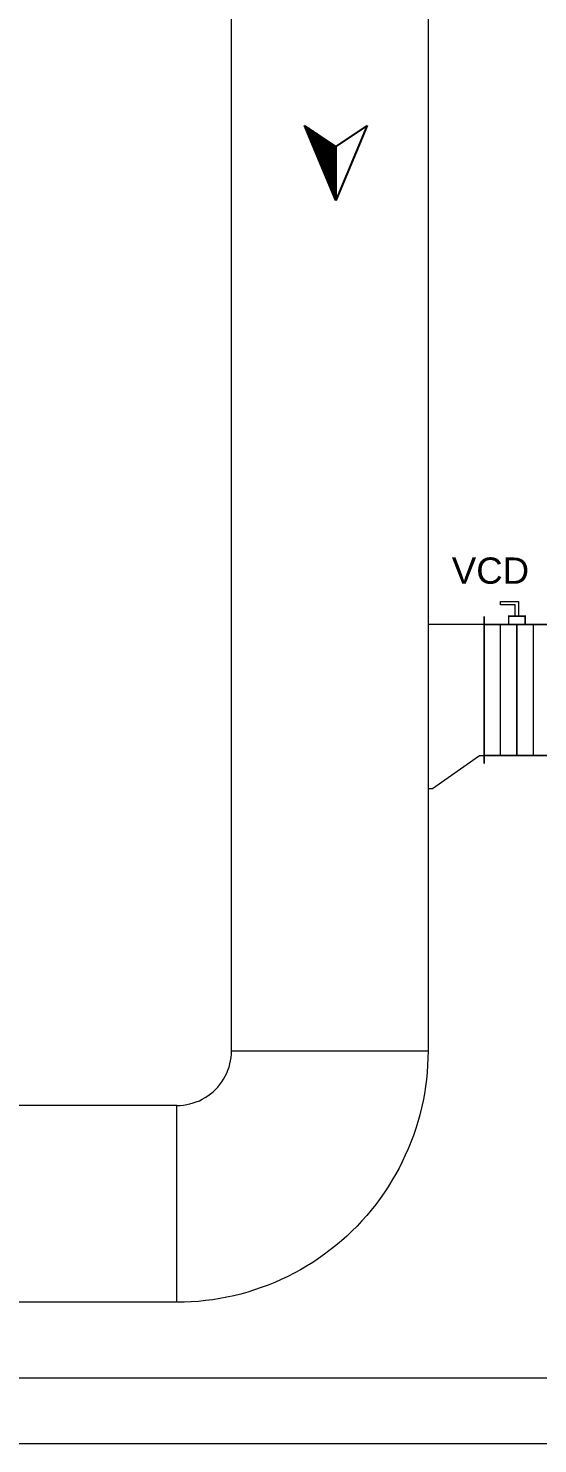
# Model space of a CAD drawing. Extents: x -57174 to 10055, y -18330 to 89882.
# Drawn here: x -30564 to -29398, y 65596 to 68833 of the extents above; entities that cross this region are included whole.
import ezdxf

# ---------------------------------------------------------------- set-up
doc = ezdxf.new("R2010")
doc.units = 0
doc.header["$LTSCALE"] = 50
doc.header["$MEASUREMENT"] = 0
doc.layers.get('0').update_dxf_attribs({"color": 8, "linetype": 'CONTINUOUS'})
for name, color, linetype in [('Direction Arrow', 3, 'CONTINUOUS'), ('duct return', 4, 'CONTINUOUS'), ('duct size', 7, 'CONTINUOUS'), ('WALL', 8, 'CONTINUOUS'), ('XREF-ARCH', 8, 'CONTINUOUS')]:
    doc.layers.add(name, color=color, linetype=linetype)
doc.layers.add('VCD', color=1, linetype='CONTINUOUS', lineweight=20)
doc.styles.add('ARIAL', font='arial.ttf')

# ---------------------------------------------------------------- blocks, each defined once
blk = doc.blocks.new('*U17')
at = {"linetype": 'Continuous', "const_width": 5}
for points in [[(400, -75), (400, -75), (-25, -75), (0, -75), (0, 125), (-25, 125), (0, 125), (400, 125), (425, 125), (400, 125), (400, -75), (425, -75), (400, -75)], [(400, 25), (0, 25)]]:
    blk.add_lwpolyline(points, dxfattribs=at)
at = {"linetype": 'Continuous'}
for points in [[(-25, 20), (-25, 30), (-60, 30), (-60, 75), (-70, 75), (-70, 20), (-25, 20)], [(400, 75), (0, 75), (0, -25), (400, -25)]]:
    blk.add_lwpolyline(points, close=True, dxfattribs=at)
at = {"linetype": 'Continuous', "const_width": 5}
blk.add_lwpolyline([(0, 0), (0, 50), (-25, 50), (-25, 0)], close=True, dxfattribs=at)
blk = doc.blocks.new('PLAN')
at = {"layer": 'WALL', "lineweight": 0}
for p, q in [((11750, 5400), (2550, 5400)), ((11750, 5250), (200, 5250))]:
    blk.add_line(p, q, dxfattribs=at)
blk = doc.blocks.new('AROW-flat-6')
h = blk.add_hatch()
h.set_pattern_fill('ACET-2D-ANSI31,_O', color=256, scale=16.690811)
h.set_pattern_definition([(45, (19901.7383, -33078.2324), (-1.47527318, 1.47527318), [])])
h.paths.add_polyline_path([(-61.7, 0), (61.7, 0), (109.9, 71.5)])
for p, q in [((-61.7, 0), (109.9, 71.5)), ((61.7, 0), (109.9, 71.5)), ((109.9, -71.5), (-61.7, 0)), ((61.7, 0), (-61.7, 0)), ((109.9, -71.5), (61.7, 0))]:
    blk.add_line(p, q)

msp = doc.modelspace()

# ---------------------------------------------------------------- linework, layer by layer
at = {"layer": 'duct return', "lineweight": 0}
for p, q in [((-30099.2, 66494.4), (-30099.2, 73897.8)), ((-29649.2, 73897.8), (-29649.2, 66494.4)), ((-30099.2, 66494.4), (-29649.2, 66494.4)), ((-30224.2, 66369.4, 3000), (-35457.5, 66369.4, 3000)), ((-30224.2, 65919.4, 3000), (-35457.5, 65919.4, 3000))]:
    msp.add_line(p, q, dxfattribs=at)
at = {"layer": 'duct return', "lineweight": 0, "elevation": 5916.2, "flags": 128}
for points in [[(-29649.2, 67469.4), (-29649.2, 67094.4)], [(-29521.3, 67469.4), (-29649.2, 67469.4)], [(-29521.3, 67169.4), (-29521.3, 67469.4)], [(-29639.2, 67094.4), (-29531.3, 67169.4)], [(-29531.3, 67169.4), (-29521.3, 67169.4)], [(-29649.2, 67094.4), (-29639.2, 67094.4)]]:
    msp.add_lwpolyline(points, dxfattribs=at)
at = {"layer": 'duct return', "lineweight": 0, "elevation": 3188.1, "flags": 128}
msp.add_lwpolyline([(-29649.4, 66494.4), (-29649.6, 66477.9), (-29650.4, 66461.6), (-29651.5, 66445.1), (-29653.1, 66428.8), (-29655.2, 66412.6), (-29657.8, 66396.3), (-29660.9, 66380.2), (-29664.4, 66364.1), (-29668.3, 66348.2), (-29672.7, 66332.4), (-29677.6, 66316.7), (-29682.8, 66301.1), (-29688.6, 66285.8), (-29694.7, 66270.5), (-29701.4, 66255.5), (-29708.4, 66240.7), (-29715.8, 66226.1), (-29723.7, 66211.6), (-29731.9, 66197.5), (-29740.6, 66183.5), (-29749.7, 66169.8), (-29759.1, 66156.4), (-29769, 66143.3), (-29779.2, 66130.4), (-29789.7, 66117.9), (-29800.7, 66105.6), (-29811.9, 66093.7), (-29823.6, 66082.1), (-29835.4, 66070.8), (-29847.7, 66059.9), (-29860.3, 66049.3), (-29873.1, 66039.1), (-29886.3, 66029.2), (-29899.7, 66019.8), (-29913.3, 66010.7), (-29927.3, 66002), (-29941.4, 65993.7), (-29955.8, 65985.9), (-29970.4, 65978.4), (-29985.3, 65971.4), (-30000.3, 65964.8), (-30015.5, 65958.6), (-30030.9, 65952.9), (-30046.4, 65947.5), (-30062.1, 65942.7), (-30077.9, 65938.3), (-30093.8, 65934.3), (-30109.9, 65930.9), (-30126, 65927.8), (-30142.2, 65925.3), (-30158.5, 65923.2), (-30174.8, 65921.5), (-30191.2, 65920.3), (-30207.6, 65919.7), (-30224, 65919.4), (-30224, 66369.4), (-30216.4, 66369.6), (-30208.9, 66370.3), (-30201.5, 66371.4), (-30194.1, 66373), (-30186.8, 66375.1), (-30179.7, 66377.5), (-30172.7, 66380.4), (-30165.9, 66383.7), (-30159.4, 66387.4), (-30153, 66391.5), (-30147, 66396), (-30141.1, 66400.8), (-30135.6, 66406), (-30130.5, 66411.5), (-30125.7, 66417.3), (-30121.2, 66423.4), (-30117.1, 66429.7), (-30113.4, 66436.3), (-30110.1, 66443), (-30107.2, 66450.1), (-30104.7, 66457.2), (-30102.7, 66464.5), (-30101.1, 66471.8), (-30100, 66479.3), (-30099.3, 66486.8), (-30099.1, 66494.4)], close=True, dxfattribs=at)

# ---------------------------------------------------------------- block references
at = {"layer": 'Direction Arrow', "lineweight": 0, "rotation": 90}
msp.add_blockref('AROW-flat-6', (-29860.5, 68500.8), dxfattribs=at)
at = {"layer": 'VCD', "ltscale": 100, "xscale": -0.7499999999996448, "yscale": 0.7499999999996448, "zscale": 0.7499999999996448, "rotation": 90}
msp.add_blockref('*U17', (-29427.4, 67469.5, 6050), dxfattribs=at)
at = {"layer": 'XREF-ARCH', "lineweight": 0}
msp.add_blockref('PLAN', (-40398.6, 60346), dxfattribs=at)

# ---------------------------------------------------------------- texts
at = {"layer": 'duct size', "style": 'ARIAL'}
msp.add_text('VCD', height=60, dxfattribs=at).set_placement((-29595, 67562.5))

doc.saveas('drawing.dxf')
